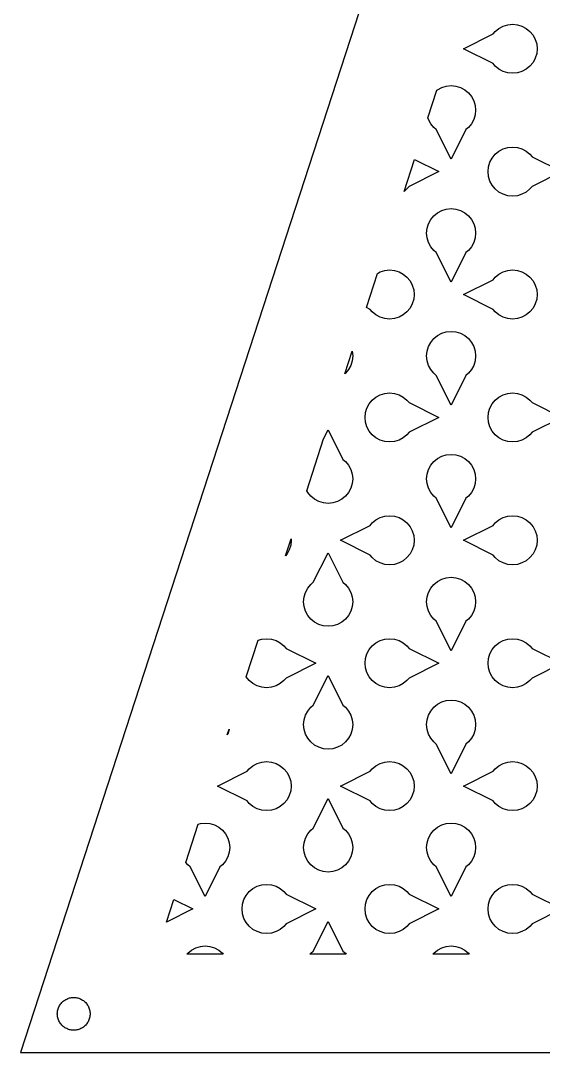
# Model space of a CAD drawing. Header units: metres. Extents: x -75 to 75, y 0 to 231.
# Drawn here: x -75 to -11.3, y 0 to 125.9 of the extents above; entities that cross this region are included whole.
import ezdxf

# ---------------------------------------------------------------- set-up
doc = ezdxf.new("R2010")
doc.units = ezdxf.units.M

msp = doc.modelspace()

# ---------------------------------------------------------------- linework, layer by layer
for p, q in [((0, 230.826), (-75, 0)), ((-17.1172, 124.617), (-16.6631, 124.989)), ((-16.6631, 124.989), (-16.1449, 125.266)), ((-16.1449, 125.266), (-15.5841, 125.436)), ((-15.5841, 125.436), (-15, 125.494)), ((-15, 125.494), (-14.4159, 125.437)), ((-14.4159, 125.437), (-13.8551, 125.266)), ((-13.8551, 125.266), (-13.3365, 124.989)), ((-13.3365, 124.989), (-12.8824, 124.617)), ((-20.9862, 122.5), (-17.3708, 124.308)), ((-17.3708, 124.308), (-17.1172, 124.617)), ((-12.8824, 124.617), (-12.5102, 124.163)), ((-12.5102, 124.163), (-12.2342, 123.645)), ((-12.2342, 123.645), (-12.0644, 123.084)), ((-17.3708, 120.692), (-20.9862, 122.5)), ((-12.0644, 123.084), (-12.0067, 122.499)), ((-12.0067, 122.499), (-12.0634, 121.915)), ((-12.2342, 121.355), (-12.5107, 120.836)), ((-12.0634, 121.915), (-12.2342, 121.355)), ((-17.1176, 120.383), (-17.3708, 120.692)), ((-16.6635, 120.011), (-17.1176, 120.383)), ((-16.1449, 119.734), (-16.6635, 120.011)), ((-15.5841, 119.563), (-16.1449, 119.734)), ((-13.8551, 119.734), (-14.4159, 119.564)), ((-13.3365, 120.011), (-13.8551, 119.734)), ((-12.8828, 120.382), (-13.3365, 120.011)), ((-12.5107, 120.836), (-12.8828, 120.382)), ((-15, 119.506), (-15.5841, 119.563)), ((-14.4159, 119.564), (-15, 119.506)), ((-25.3251, 114.051), (-24.2241, 117.439)), ((-24.2241, 117.439), (-24.1631, 117.489)), ((-24.1631, 117.489), (-23.6449, 117.766)), ((-23.6449, 117.766), (-23.0841, 117.936)), ((-23.0841, 117.936), (-22.4995, 117.993)), ((-22.4995, 117.993), (-21.9154, 117.937)), ((-21.9154, 117.937), (-21.3547, 117.766)), ((-21.3547, 117.766), (-20.8365, 117.489)), ((-20.8365, 117.489), (-20.3824, 117.117)), ((-20.3824, 117.117), (-20.0102, 116.663)), ((-20.0102, 116.663), (-19.7337, 116.145)), ((-19.7337, 116.145), (-19.5639, 115.584)), ((-19.5639, 115.584), (-19.5058, 115)), ((-19.5058, 115), (-19.563, 114.416)), ((-25.2658, 113.855), (-25.3251, 114.051)), ((-24.9898, 113.337), (-25.2658, 113.855)), ((-24.6176, 112.883), (-24.9898, 113.337)), ((-19.7337, 113.855), (-20.0107, 113.336)), ((-19.563, 114.416), (-19.7337, 113.855)), ((-24.3082, 112.629), (-24.6176, 112.883)), ((-22.5, 109.014), (-24.3082, 112.629)), ((-20.6918, 112.629), (-22.5, 109.014)), ((-20.3828, 112.882), (-20.6918, 112.629)), ((-20.0107, 113.336), (-20.3828, 112.882)), ((-17.4898, 109.163), (-17.1176, 109.617)), ((-17.1176, 109.617), (-16.6635, 109.989)), ((-16.6635, 109.989), (-16.1449, 110.266)), ((-16.1449, 110.266), (-15.5841, 110.436)), ((-15.5841, 110.436), (-15, 110.494)), ((-15, 110.494), (-14.4159, 110.437)), ((-14.4159, 110.437), (-13.8551, 110.266)), ((-13.8551, 110.266), (-13.3365, 109.989)), ((-13.3365, 109.989), (-12.8824, 109.617)), ((-12.8824, 109.617), (-12.6292, 109.308)), ((-28.2355, 105.093), (-26.9728, 108.98)), ((-26.9728, 108.98), (-24.0138, 107.5)), ((-17.9366, 108.085), (-17.7658, 108.645)), ((-17.7658, 108.645), (-17.4898, 109.163)), ((-12.6292, 109.308), (-9.01382, 107.5)), ((-24.0138, 107.5), (-27.6292, 105.692)), ((-17.9933, 107.501), (-17.9366, 108.085)), ((-17.9356, 106.916), (-17.9933, 107.501)), ((-9.01382, 107.5), (-12.6292, 105.692)), ((-17.7658, 106.355), (-17.9356, 106.916)), ((-17.4898, 105.837), (-17.7658, 106.355)), ((-17.1176, 105.383), (-17.4898, 105.837)), ((-27.8833, 105.382), (-28.2355, 105.093)), ((-27.6292, 105.692), (-27.8833, 105.382)), ((-16.6635, 105.011), (-17.1176, 105.383)), ((-16.1449, 104.734), (-16.6635, 105.011)), ((-15.5841, 104.563), (-16.1449, 104.734)), ((-15, 104.506), (-15.5841, 104.563)), ((-14.4159, 104.564), (-15, 104.506)), ((-13.8551, 104.734), (-14.4159, 104.564)), ((-13.3369, 105.011), (-13.8551, 104.734)), ((-12.8833, 105.382), (-13.3369, 105.011)), ((-12.6292, 105.692), (-12.8833, 105.382)), ((-24.9902, 101.663), (-24.6181, 102.117)), ((-24.6181, 102.117), (-24.164, 102.489)), ((-24.164, 102.489), (-23.6453, 102.766)), ((-23.6453, 102.766), (-23.0846, 102.936)), ((-23.0846, 102.936), (-22.5, 102.993)), ((-22.5, 102.993), (-21.9159, 102.937)), ((-21.9159, 102.937), (-21.3551, 102.766)), ((-21.3551, 102.766), (-20.8365, 102.489)), ((-20.8365, 102.489), (-20.3824, 102.117)), ((-20.3824, 102.117), (-20.0102, 101.663)), ((-25.437, 100.584), (-25.2663, 101.145)), ((-25.2663, 101.145), (-24.9902, 101.663)), ((-20.0102, 101.663), (-19.7342, 101.145)), ((-19.7342, 101.145), (-19.5644, 100.584)), ((-25.4942, 100), (-25.437, 100.584)), ((-25.4361, 99.4159), (-25.4942, 100)), ((-19.5644, 100.584), (-19.5062, 100)), ((-19.5062, 100), (-19.5634, 99.4159)), ((-25.2663, 98.8551), (-25.4361, 99.4159)), ((-24.9898, 98.3369), (-25.2663, 98.8551)), ((-24.6181, 97.8833), (-24.9898, 98.3369)), ((-20.0111, 98.3365), (-20.3833, 97.8824)), ((-19.7342, 98.8551), (-20.0111, 98.3365)), ((-19.5634, 99.4159), (-19.7342, 98.8551)), ((-24.3082, 97.6292), (-24.6181, 97.8833)), ((-22.5, 94.0138), (-24.3082, 97.6292)), ((-20.6918, 97.6292), (-22.5, 94.0138)), ((-20.3833, 97.8824), (-20.6918, 97.6292)), ((-32.8388, 90.9259), (-31.4881, 95.083)), ((-31.4881, 95.083), (-31.1449, 95.2663)), ((-31.1449, 95.2663), (-30.5841, 95.4361)), ((-30.5841, 95.4361), (-30, 95.4942)), ((-30, 95.4942), (-29.4159, 95.437)), ((-29.4159, 95.437), (-28.8551, 95.2663)), ((-28.8551, 95.2663), (-28.3369, 94.9898)), ((-28.3369, 94.9898), (-27.8828, 94.6176)), ((-27.8828, 94.6176), (-27.5107, 94.1635)), ((-17.3708, 94.3082), (-17.1172, 94.6172)), ((-17.1172, 94.6172), (-16.6631, 94.9893)), ((-16.6631, 94.9893), (-16.1449, 95.2658)), ((-16.1449, 95.2658), (-15.5841, 95.4356)), ((-15.5841, 95.4356), (-15, 95.4938)), ((-15, 95.4938), (-14.4159, 95.4366)), ((-14.4159, 95.4366), (-13.8551, 95.2658)), ((-13.8551, 95.2658), (-13.3365, 94.9889)), ((-13.3365, 94.9889), (-12.8824, 94.6167)), ((-12.8824, 94.6167), (-12.5102, 94.1626)), ((-27.5107, 94.1635), (-27.2342, 93.6453)), ((-27.2342, 93.6453), (-27.0644, 93.0846)), ((-20.9862, 92.5), (-17.3708, 94.3082)), ((-12.5102, 94.1626), (-12.2342, 93.6449)), ((-12.2342, 93.6449), (-12.0644, 93.0841)), ((-27.0644, 93.0846), (-27.0067, 92.4995)), ((-27.0067, 92.4995), (-27.0634, 91.9159)), ((-17.3708, 90.6918), (-20.9862, 92.5)), ((-12.0644, 93.0841), (-12.0067, 92.4991)), ((-12.0067, 92.4991), (-12.0634, 91.9154)), ((-32.3708, 90.6918), (-32.8388, 90.9259)), ((-32.1176, 90.3833), (-32.3708, 90.6918)), ((-27.5111, 90.8365), (-27.8833, 90.3824)), ((-27.2342, 91.3551), (-27.5111, 90.8365)), ((-27.0634, 91.9159), (-27.2342, 91.3551)), ((-17.1176, 90.3828), (-17.3708, 90.6918)), ((-12.5107, 90.8365), (-12.8828, 90.3824)), ((-12.2342, 91.3547), (-12.5107, 90.8365)), ((-12.0634, 91.9154), (-12.2342, 91.3547)), ((-31.6635, 90.0111), (-32.1176, 90.3833)), ((-31.1449, 89.7342), (-31.6635, 90.0111)), ((-30.5841, 89.5634), (-31.1449, 89.7342)), ((-30, 89.5062), (-30.5841, 89.5634)), ((-29.4159, 89.5644), (-30, 89.5062)), ((-28.8551, 89.7342), (-29.4159, 89.5644)), ((-28.3369, 90.0107), (-28.8551, 89.7342)), ((-27.8833, 90.3824), (-28.3369, 90.0107)), ((-16.6635, 90.0107), (-17.1176, 90.3828)), ((-16.1449, 89.7337), (-16.6635, 90.0107)), ((-15.5841, 89.563), (-16.1449, 89.7337)), ((-15, 89.5058), (-15.5841, 89.563)), ((-14.4159, 89.5639), (-15, 89.5058)), ((-13.8551, 89.7337), (-14.4159, 89.5639)), ((-13.3365, 90.0107), (-13.8551, 89.7337)), ((-12.8828, 90.3824), (-13.3365, 90.0107)), ((-24.9893, 86.6631), (-24.6172, 87.1172)), ((-24.6172, 87.1172), (-24.1631, 87.4893)), ((-24.1631, 87.4893), (-23.6449, 87.7658)), ((-23.6449, 87.7658), (-23.0841, 87.9356)), ((-23.0841, 87.9356), (-22.4995, 87.9933)), ((-22.4995, 87.9933), (-21.9154, 87.9366)), ((-21.9154, 87.9366), (-21.3547, 87.7658)), ((-21.3547, 87.7658), (-20.8365, 87.4893)), ((-20.8365, 87.4893), (-20.3824, 87.1172)), ((-20.3824, 87.1172), (-20.0102, 86.6631)), ((-25.4366, 85.5841), (-25.2658, 86.1449)), ((-25.2658, 86.1449), (-24.9893, 86.6631)), ((-20.0102, 86.6631), (-19.7337, 86.1449)), ((-19.7337, 86.1449), (-19.5639, 85.5841)), ((-35.4774, 82.8053), (-34.5692, 85.6002)), ((-34.5634, 84.4159), (-34.7342, 83.8551)), ((-34.5692, 85.6002), (-34.5644, 85.5841)), ((-34.5644, 85.5841), (-34.5062, 85)), ((-34.5062, 85), (-34.5634, 84.4159)), ((-25.4938, 85), (-25.4366, 85.5841)), ((-25.4356, 84.4159), (-25.4938, 85)), ((-25.2658, 83.8551), (-25.4356, 84.4159)), ((-19.563, 84.4159), (-19.7337, 83.8551)), ((-19.5639, 85.5841), (-19.5058, 85)), ((-19.5058, 85), (-19.563, 84.4159)), ((-35.0111, 83.3365), (-35.3833, 82.8824)), ((-34.7342, 83.8551), (-35.0111, 83.3365)), ((-24.9898, 83.3374), (-25.2658, 83.8551)), ((-24.6176, 82.8833), (-24.9898, 83.3374)), ((-20.0107, 83.3365), (-20.3828, 82.8824)), ((-19.7337, 83.8551), (-20.0107, 83.3365)), ((-35.3833, 82.8824), (-35.4774, 82.8053)), ((-24.3082, 82.6292), (-24.6176, 82.8833)), ((-22.5, 79.0138), (-24.3082, 82.6292)), ((-20.6918, 82.6292), (-22.5, 79.0138)), ((-20.3828, 82.8824), (-20.6918, 82.6292)), ((-32.4893, 79.1631), (-32.1172, 79.6172)), ((-32.1172, 79.6172), (-31.6631, 79.9893)), ((-31.6631, 79.9893), (-31.1449, 80.2658)), ((-31.1449, 80.2658), (-30.5841, 80.4356)), ((-30.5841, 80.4356), (-30, 80.4938)), ((-30, 80.4938), (-29.4159, 80.4366)), ((-29.4159, 80.4366), (-28.8551, 80.2658)), ((-28.8551, 80.2658), (-28.3365, 79.9889)), ((-28.3365, 79.9889), (-27.8824, 79.6167)), ((-27.8824, 79.6167), (-27.6292, 79.3082)), ((-17.4898, 79.1631), (-17.1176, 79.6172)), ((-17.1176, 79.6172), (-16.6635, 79.9893)), ((-16.6635, 79.9893), (-16.1449, 80.2663)), ((-16.1449, 80.2663), (-15.5841, 80.4361)), ((-15.5841, 80.4361), (-15, 80.4942)), ((-15, 80.4942), (-14.4159, 80.437)), ((-14.4159, 80.437), (-13.8551, 80.2663)), ((-13.8551, 80.2663), (-13.3365, 79.9893)), ((-13.3365, 79.9893), (-12.8824, 79.6172)), ((-12.8824, 79.6172), (-12.6292, 79.3082)), ((-32.9933, 77.5005), (-32.9366, 78.0841)), ((-32.9366, 78.0841), (-32.7658, 78.6449)), ((-32.7658, 78.6449), (-32.4893, 79.1631)), ((-27.6292, 79.3082), (-24.0138, 77.5)), ((-17.9933, 77.5009), (-17.9366, 78.0846)), ((-17.9366, 78.0846), (-17.7658, 78.6453)), ((-17.7658, 78.6453), (-17.4898, 79.1631)), ((-12.6292, 79.3082), (-9.01382, 77.5)), ((-32.9356, 76.9154), (-32.9933, 77.5005)), ((-32.7658, 76.3547), (-32.9356, 76.9154)), ((-24.0138, 77.5), (-27.6292, 75.6918)), ((-17.9356, 76.9159), (-17.9933, 77.5009)), ((-17.7658, 76.3551), (-17.9356, 76.9159)), ((-9.01382, 77.5), (-12.6292, 75.6918)), ((-38.0511, 74.8844), (-37.5, 75.9862)), ((-37.5, 75.9862), (-35.6918, 72.3708)), ((-32.4893, 75.8365), (-32.7658, 76.3547)), ((-32.1172, 75.3824), (-32.4893, 75.8365)), ((-27.6292, 75.6918), (-27.8833, 75.3819)), ((-17.4898, 75.8374), (-17.7658, 76.3551)), ((-17.1176, 75.3833), (-17.4898, 75.8374)), ((-12.6292, 75.6918), (-12.8833, 75.3824)), ((-40.1069, 68.5571), (-38.0511, 74.8844)), ((-31.6631, 75.0102), (-32.1172, 75.3824)), ((-31.1449, 74.7337), (-31.6631, 75.0102)), ((-30.5841, 74.563), (-31.1449, 74.7337)), ((-30, 74.5058), (-30.5841, 74.563)), ((-29.4159, 74.5639), (-30, 74.5058)), ((-28.8551, 74.7337), (-29.4159, 74.5639)), ((-28.3365, 75.0107), (-28.8551, 74.7337)), ((-27.8833, 75.3819), (-28.3365, 75.0107)), ((-16.6635, 75.0111), (-17.1176, 75.3833)), ((-16.1449, 74.7342), (-16.6635, 75.0111)), ((-15.5841, 74.5634), (-16.1449, 74.7342)), ((-15, 74.5062), (-15.5841, 74.5634)), ((-14.4159, 74.5644), (-15, 74.5062)), ((-13.8551, 74.7342), (-14.4159, 74.5644)), ((-13.3369, 75.0107), (-13.8551, 74.7342)), ((-12.8833, 75.3824), (-13.3369, 75.0107)), ((-35.6918, 72.3708), (-35.3819, 72.1167)), ((-35.3819, 72.1167), (-35.0102, 71.6631)), ((-24.9902, 71.6626), (-24.6181, 72.1167)), ((-24.6181, 72.1167), (-24.164, 72.4889)), ((-24.164, 72.4889), (-23.6453, 72.7658)), ((-23.6453, 72.7658), (-23.0846, 72.9356)), ((-23.0846, 72.9356), (-22.5, 72.9933)), ((-22.5, 72.9933), (-21.9159, 72.9366)), ((-21.9159, 72.9366), (-21.3551, 72.7658)), ((-21.3551, 72.7658), (-20.8365, 72.4889)), ((-20.8365, 72.4889), (-20.3824, 72.1167)), ((-20.3824, 72.1167), (-20.0102, 71.6626)), ((-35.0102, 71.6631), (-34.7337, 71.1449)), ((-34.7337, 71.1449), (-34.5639, 70.5841)), ((-34.5639, 70.5841), (-34.5058, 70)), ((-25.4942, 70), (-25.437, 70.5841)), ((-25.437, 70.5841), (-25.2663, 71.1449)), ((-25.2663, 71.1449), (-24.9902, 71.6626)), ((-20.0102, 71.6626), (-19.7342, 71.1449)), ((-19.7342, 71.1449), (-19.5644, 70.5841)), ((-19.5644, 70.5841), (-19.5062, 70)), ((-34.563, 69.4159), (-34.7337, 68.8551)), ((-34.5058, 70), (-34.563, 69.4159)), ((-25.4361, 69.4159), (-25.4942, 70)), ((-25.2663, 68.8551), (-25.4361, 69.4159)), ((-19.5634, 69.4159), (-19.7342, 68.8551)), ((-19.5062, 70), (-19.5634, 69.4159)), ((-39.9898, 68.3374), (-40.1069, 68.5571)), ((-39.6176, 67.8833), (-39.9898, 68.3374)), ((-35.0102, 68.3369), (-35.3824, 67.8828)), ((-34.7337, 68.8551), (-35.0102, 68.3369)), ((-24.9898, 68.3369), (-25.2663, 68.8551)), ((-24.6181, 67.8833), (-24.9898, 68.3369)), ((-20.0111, 68.3365), (-20.3833, 67.8824)), ((-19.7342, 68.8551), (-20.0111, 68.3365)), ((-39.1635, 67.5111), (-39.6176, 67.8833)), ((-38.6449, 67.2342), (-39.1635, 67.5111)), ((-38.0841, 67.0634), (-38.6449, 67.2342)), ((-37.5, 67.0067), (-38.0841, 67.0634)), ((-36.9154, 67.0644), (-37.5, 67.0067)), ((-36.3547, 67.2342), (-36.9154, 67.0644)), ((-35.836, 67.5111), (-36.3547, 67.2342)), ((-35.3824, 67.8828), (-35.836, 67.5111)), ((-24.3082, 67.6292), (-24.6181, 67.8833)), ((-22.5, 64.0138), (-24.3082, 67.6292)), ((-20.6918, 67.6292), (-22.5, 64.0138)), ((-20.3833, 67.8824), (-20.6918, 67.6292)), ((-30.5841, 65.4361), (-30, 65.4942)), ((-30, 65.4942), (-29.4159, 65.437)), ((-15.5841, 65.4356), (-15, 65.4938)), ((-15, 65.4938), (-14.4159, 65.4366)), ((-35.9862, 62.5), (-32.3708, 64.3082)), ((-32.3708, 64.3082), (-32.1172, 64.6176)), ((-32.1172, 64.6176), (-31.6635, 64.9893)), ((-31.6635, 64.9893), (-31.1449, 65.2663)), ((-31.1449, 65.2663), (-30.5841, 65.4361)), ((-29.4159, 65.437), (-28.8551, 65.2663)), ((-28.8551, 65.2663), (-28.3369, 64.9898)), ((-28.3369, 64.9898), (-27.8828, 64.6176)), ((-27.8828, 64.6176), (-27.5107, 64.1635)), ((-20.9862, 62.5), (-17.3708, 64.3082)), ((-17.3708, 64.3082), (-17.1172, 64.6172)), ((-17.1172, 64.6172), (-16.6631, 64.9893)), ((-16.6631, 64.9893), (-16.1449, 65.2658)), ((-16.1449, 65.2658), (-15.5841, 65.4356)), ((-14.4159, 65.4366), (-13.8551, 65.2658)), ((-13.8551, 65.2658), (-13.3365, 64.9889)), ((-13.3365, 64.9889), (-12.8824, 64.6167)), ((-12.8824, 64.6167), (-12.5102, 64.1626)), ((-27.5107, 64.1635), (-27.2342, 63.6453)), ((-27.2342, 63.6453), (-27.0644, 63.0846)), ((-27.0644, 63.0846), (-27.0067, 62.4995)), ((-12.5102, 64.1626), (-12.2342, 63.6449)), ((-12.2342, 63.6449), (-12.0644, 63.0841)), ((-12.0644, 63.0841), (-12.0067, 62.4991)), ((-42.6843, 60.6246), (-42.0226, 62.661)), ((-42.0634, 61.9154), (-42.2342, 61.3547)), ((-42.0067, 62.4991), (-42.0634, 61.9154)), ((-42.0226, 62.661), (-42.0067, 62.4991)), ((-32.3708, 60.6918), (-35.9862, 62.5)), ((-27.0634, 61.9159), (-27.2342, 61.3551)), ((-27.0067, 62.4995), (-27.0634, 61.9159)), ((-17.3708, 60.6918), (-20.9862, 62.5)), ((-12.0634, 61.9154), (-12.2342, 61.3547)), ((-12.0067, 62.4991), (-12.0634, 61.9154)), ((-42.5107, 60.8365), (-42.6843, 60.6246)), ((-42.2342, 61.3547), (-42.5107, 60.8365)), ((-39.3082, 57.3708), (-37.5, 60.9862)), ((-37.5, 60.9862), (-35.6918, 57.3708)), ((-32.1176, 60.3833), (-32.3708, 60.6918)), ((-27.5111, 60.8365), (-27.8833, 60.3824)), ((-27.2342, 61.3551), (-27.5111, 60.8365)), ((-17.1176, 60.3828), (-17.3708, 60.6918)), ((-12.5107, 60.8365), (-12.8828, 60.3824)), ((-12.2342, 61.3547), (-12.5107, 60.8365)), ((-31.6635, 60.0111), (-32.1176, 60.3833)), ((-31.1449, 59.7342), (-31.6635, 60.0111)), ((-30.5841, 59.5634), (-31.1449, 59.7342)), ((-30, 59.5062), (-30.5841, 59.5634)), ((-29.4159, 59.5644), (-30, 59.5062)), ((-28.8551, 59.7342), (-29.4159, 59.5644)), ((-28.3369, 60.0107), (-28.8551, 59.7342)), ((-27.8833, 60.3824), (-28.3369, 60.0107)), ((-16.6635, 60.0107), (-17.1176, 60.3828)), ((-16.1449, 59.7337), (-16.6635, 60.0107)), ((-15.5841, 59.563), (-16.1449, 59.7337)), ((-15, 59.5058), (-15.5841, 59.563)), ((-14.4159, 59.5639), (-15, 59.5058)), ((-13.8551, 59.7337), (-14.4159, 59.5639)), ((-13.3365, 60.0107), (-13.8551, 59.7337)), ((-12.8828, 60.3824), (-13.3365, 60.0107)), ((-23.6449, 57.7658), (-23.0841, 57.9356)), ((-23.0841, 57.9356), (-22.4995, 57.9933)), ((-22.4995, 57.9933), (-21.9154, 57.9366)), ((-21.9154, 57.9366), (-21.3547, 57.7658)), ((-39.9898, 56.6631), (-39.6176, 57.1172)), ((-39.6176, 57.1172), (-39.3082, 57.3708)), ((-35.6918, 57.3708), (-35.3824, 57.1167)), ((-35.3824, 57.1167), (-35.0102, 56.6626)), ((-24.9893, 56.6631), (-24.6172, 57.1172)), ((-24.6172, 57.1172), (-24.1631, 57.4893)), ((-24.1631, 57.4893), (-23.6449, 57.7658)), ((-21.3547, 57.7658), (-20.8365, 57.4893)), ((-20.8365, 57.4893), (-20.3824, 57.1172)), ((-20.3824, 57.1172), (-20.0102, 56.6631)), ((-40.4942, 55), (-40.437, 55.5841)), ((-40.437, 55.5841), (-40.2663, 56.1449)), ((-40.2663, 56.1449), (-39.9898, 56.6631)), ((-35.0102, 56.6626), (-34.7342, 56.1449)), ((-34.7342, 56.1449), (-34.5644, 55.5841)), ((-34.5644, 55.5841), (-34.5062, 55)), ((-25.4938, 55), (-25.4366, 55.5841)), ((-25.4366, 55.5841), (-25.2658, 56.1449)), ((-25.2658, 56.1449), (-24.9893, 56.6631)), ((-20.0102, 56.6631), (-19.7337, 56.1449)), ((-19.7337, 56.1449), (-19.5639, 55.5841)), ((-19.5639, 55.5841), (-19.5058, 55)), ((-40.4361, 54.4159), (-40.4942, 55)), ((-40.2663, 53.8551), (-40.4361, 54.4159)), ((-34.5634, 54.4159), (-34.7342, 53.8551)), ((-34.5062, 55), (-34.5634, 54.4159)), ((-25.4356, 54.4159), (-25.4938, 55)), ((-25.2658, 53.8551), (-25.4356, 54.4159)), ((-19.563, 54.4159), (-19.7337, 53.8551)), ((-19.5058, 55), (-19.563, 54.4159)), ((-39.9898, 53.3369), (-40.2663, 53.8551)), ((-39.6176, 52.8828), (-39.9898, 53.3369)), ((-35.0111, 53.3365), (-35.3833, 52.8824)), ((-34.7342, 53.8551), (-35.0111, 53.3365)), ((-24.9898, 53.3374), (-25.2658, 53.8551)), ((-24.6176, 52.8833), (-24.9898, 53.3374)), ((-20.0107, 53.3365), (-20.3828, 52.8824)), ((-19.7337, 53.8551), (-20.0107, 53.3365)), ((-39.1635, 52.5107), (-39.6176, 52.8828)), ((-38.6453, 52.2342), (-39.1635, 52.5107)), ((-38.0846, 52.0634), (-38.6453, 52.2342)), ((-37.5005, 52.0067), (-38.0846, 52.0634)), ((-36.9159, 52.0644), (-37.5005, 52.0067)), ((-36.3551, 52.2342), (-36.9159, 52.0644)), ((-35.8369, 52.5107), (-36.3551, 52.2342)), ((-35.3833, 52.8824), (-35.8369, 52.5107)), ((-24.3082, 52.6292), (-24.6176, 52.8833)), ((-22.5, 49.0138), (-24.3082, 52.6292)), ((-20.6918, 52.6292), (-22.5, 49.0138)), ((-20.3828, 52.8824), (-20.6918, 52.6292)), ((-46.0396, 50.2982), (-45.5841, 50.4361)), ((-45.5841, 50.4361), (-45, 50.4942)), ((-45, 50.4942), (-44.4159, 50.437)), ((-44.4159, 50.437), (-43.8551, 50.2663)), ((-31.1449, 50.2658), (-30.5841, 50.4356)), ((-30.5841, 50.4356), (-30, 50.4938)), ((-30, 50.4938), (-29.4159, 50.4366)), ((-29.4159, 50.4366), (-28.8551, 50.2658)), ((-16.1449, 50.2663), (-15.5841, 50.4361)), ((-15.5841, 50.4361), (-15, 50.4942)), ((-15, 50.4942), (-14.4159, 50.437)), ((-14.4159, 50.437), (-13.8551, 50.2663)), ((-47.4892, 45.8367), (-46.0396, 50.2982)), ((-43.8551, 50.2663), (-43.3365, 49.9893)), ((-43.3365, 49.9893), (-42.8824, 49.6172)), ((-42.8824, 49.6172), (-42.6292, 49.3082)), ((-42.6292, 49.3082), (-39.0138, 47.5)), ((-32.7658, 48.6449), (-32.4893, 49.1631)), ((-32.4893, 49.1631), (-32.1172, 49.6172)), ((-32.1172, 49.6172), (-31.6631, 49.9893)), ((-31.6631, 49.9893), (-31.1449, 50.2658)), ((-28.8551, 50.2658), (-28.3365, 49.9889)), ((-28.3365, 49.9889), (-27.8824, 49.6167)), ((-27.8824, 49.6167), (-27.6292, 49.3082)), ((-27.6292, 49.3082), (-24.0138, 47.5)), ((-17.7658, 48.6453), (-17.4898, 49.1631)), ((-17.4898, 49.1631), (-17.1176, 49.6172)), ((-17.1176, 49.6172), (-16.6635, 49.9893)), ((-16.6635, 49.9893), (-16.1449, 50.2663)), ((-13.8551, 50.2663), (-13.3365, 49.9893)), ((-13.3365, 49.9893), (-12.8824, 49.6172)), ((-12.8824, 49.6172), (-12.6292, 49.3082)), ((-12.6292, 49.3082), (-9.01382, 47.5)), ((-32.9933, 47.5005), (-32.9366, 48.0841)), ((-32.9366, 48.0841), (-32.7658, 48.6449)), ((-17.9933, 47.5009), (-17.9366, 48.0846)), ((-17.9366, 48.0846), (-17.7658, 48.6453)), ((-39.0138, 47.5), (-42.6292, 45.6918)), ((-32.9356, 46.9154), (-32.9933, 47.5005)), ((-32.7658, 46.3547), (-32.9356, 46.9154)), ((-24.0138, 47.5), (-27.6292, 45.6918)), ((-17.9356, 46.9159), (-17.9933, 47.5009)), ((-17.7658, 46.3551), (-17.9356, 46.9159)), ((-9.01382, 47.5), (-12.6292, 45.6918)), ((-47.1176, 45.3833), (-47.4892, 45.8367)), ((-46.6635, 45.0111), (-47.1176, 45.3833)), ((-42.8833, 45.3824), (-43.3369, 45.0107)), ((-42.6292, 45.6918), (-42.8833, 45.3824)), ((-39.3082, 42.3708), (-37.5, 45.9862)), ((-37.5, 45.9862), (-35.6918, 42.3708)), ((-32.4893, 45.8365), (-32.7658, 46.3547)), ((-32.1172, 45.3824), (-32.4893, 45.8365)), ((-31.6631, 45.0102), (-32.1172, 45.3824)), ((-27.8833, 45.3819), (-28.3365, 45.0107)), ((-27.6292, 45.6918), (-27.8833, 45.3819)), ((-17.4898, 45.8374), (-17.7658, 46.3551)), ((-17.1176, 45.3833), (-17.4898, 45.8374)), ((-16.6635, 45.0111), (-17.1176, 45.3833)), ((-12.8833, 45.3824), (-13.3369, 45.0107)), ((-12.6292, 45.6918), (-12.8833, 45.3824)), ((-46.1449, 44.7342), (-46.6635, 45.0111)), ((-45.5841, 44.5634), (-46.1449, 44.7342)), ((-45, 44.5062), (-45.5841, 44.5634)), ((-44.4159, 44.5644), (-45, 44.5062)), ((-43.8551, 44.7342), (-44.4159, 44.5644)), ((-43.3369, 45.0107), (-43.8551, 44.7342)), ((-31.1449, 44.7337), (-31.6631, 45.0102)), ((-30.5841, 44.563), (-31.1449, 44.7337)), ((-30, 44.5058), (-30.5841, 44.563)), ((-29.4159, 44.5639), (-30, 44.5058)), ((-28.8551, 44.7337), (-29.4159, 44.5639)), ((-28.3365, 45.0107), (-28.8551, 44.7337)), ((-16.1449, 44.7342), (-16.6635, 45.0111)), ((-15.5841, 44.5634), (-16.1449, 44.7342)), ((-15, 44.5062), (-15.5841, 44.5634)), ((-14.4159, 44.5644), (-15, 44.5062)), ((-13.8551, 44.7342), (-14.4159, 44.5644)), ((-13.3369, 45.0107), (-13.8551, 44.7342)), ((-23.6453, 42.7658), (-23.0846, 42.9356)), ((-23.0846, 42.9356), (-22.5, 42.9933)), ((-22.5, 42.9933), (-21.9159, 42.9366)), ((-21.9159, 42.9366), (-21.3551, 42.7658)), ((-40.2658, 41.1449), (-39.9893, 41.6631)), ((-39.9893, 41.6631), (-39.6172, 42.1172)), ((-39.6172, 42.1172), (-39.3082, 42.3708)), ((-35.6918, 42.3708), (-35.3819, 42.1167)), ((-35.3819, 42.1167), (-35.0102, 41.6631)), ((-35.0102, 41.6631), (-34.7337, 41.1449)), ((-25.2663, 41.1449), (-24.9902, 41.6626)), ((-24.9902, 41.6626), (-24.6181, 42.1167)), ((-24.6181, 42.1167), (-24.164, 42.4889)), ((-24.164, 42.4889), (-23.6453, 42.7658)), ((-21.3551, 42.7658), (-20.8365, 42.4889)), ((-20.8365, 42.4889), (-20.3824, 42.1167)), ((-20.3824, 42.1167), (-20.0102, 41.6626)), ((-20.0102, 41.6626), (-19.7342, 41.1449)), ((-40.4938, 40), (-40.4366, 40.5841)), ((-40.4366, 40.5841), (-40.2658, 41.1449)), ((-34.7337, 41.1449), (-34.5639, 40.5841)), ((-34.5639, 40.5841), (-34.5058, 40)), ((-25.4942, 40), (-25.437, 40.5841)), ((-25.437, 40.5841), (-25.2663, 41.1449)), ((-19.7342, 41.1449), (-19.5644, 40.5841)), ((-19.5644, 40.5841), (-19.5062, 40)), ((-49.7941, 38.7429), (-49.5583, 39.4688)), ((-49.5634, 39.4159), (-49.7342, 38.8551)), ((-49.5583, 39.4688), (-49.5634, 39.4159)), ((-40.4356, 39.4159), (-40.4938, 40)), ((-40.2658, 38.8551), (-40.4356, 39.4159)), ((-34.563, 39.4159), (-34.7337, 38.8551)), ((-34.5058, 40), (-34.563, 39.4159)), ((-25.4361, 39.4159), (-25.4942, 40)), ((-25.2663, 38.8551), (-25.4361, 39.4159)), ((-19.5634, 39.4159), (-19.7342, 38.8551)), ((-19.5062, 40), (-19.5634, 39.4159)), ((-49.7342, 38.8551), (-49.7941, 38.7429)), ((-39.9898, 38.3374), (-40.2658, 38.8551)), ((-39.6176, 37.8833), (-39.9898, 38.3374)), ((-39.1635, 37.5111), (-39.6176, 37.8833)), ((-35.3824, 37.8828), (-35.836, 37.5111)), ((-35.0102, 38.3369), (-35.3824, 37.8828)), ((-34.7337, 38.8551), (-35.0102, 38.3369)), ((-24.9898, 38.3369), (-25.2663, 38.8551)), ((-24.6181, 37.8833), (-24.9898, 38.3369)), ((-24.3082, 37.6292), (-24.6181, 37.8833)), ((-20.3833, 37.8824), (-20.6918, 37.6292)), ((-20.0111, 38.3365), (-20.3833, 37.8824)), ((-19.7342, 38.8551), (-20.0111, 38.3365)), ((-38.6449, 37.2342), (-39.1635, 37.5111)), ((-38.0841, 37.0634), (-38.6449, 37.2342)), ((-37.5, 37.0067), (-38.0841, 37.0634)), ((-36.9154, 37.0644), (-37.5, 37.0067)), ((-36.3547, 37.2342), (-36.9154, 37.0644)), ((-35.836, 37.5111), (-36.3547, 37.2342)), ((-22.5, 34.0138), (-24.3082, 37.6292)), ((-20.6918, 37.6292), (-22.5, 34.0138)), ((-46.6631, 34.9893), (-46.1449, 35.2658)), ((-46.1449, 35.2658), (-45.5841, 35.4356)), ((-45.5841, 35.4356), (-45, 35.4938)), ((-45, 35.4938), (-44.4159, 35.4366)), ((-44.4159, 35.4366), (-43.8551, 35.2658)), ((-43.8551, 35.2658), (-43.3365, 34.9889)), ((-31.6635, 34.9893), (-31.1449, 35.2663)), ((-31.1449, 35.2663), (-30.5841, 35.4361)), ((-30.5841, 35.4361), (-30, 35.4942)), ((-30, 35.4942), (-29.4159, 35.437)), ((-29.4159, 35.437), (-28.8551, 35.2663)), ((-28.8551, 35.2663), (-28.3369, 34.9898)), ((-16.6631, 34.9893), (-16.1449, 35.2658)), ((-16.1449, 35.2658), (-15.5841, 35.4356)), ((-15.5841, 35.4356), (-15, 35.4938)), ((-15, 35.4938), (-14.4159, 35.4366)), ((-14.4159, 35.4366), (-13.8551, 35.2658)), ((-13.8551, 35.2658), (-13.3365, 34.9889)), ((-50.9862, 32.5), (-47.3708, 34.3082)), ((-47.3708, 34.3082), (-47.1172, 34.6172)), ((-47.1172, 34.6172), (-46.6631, 34.9893)), ((-43.3365, 34.9889), (-42.8824, 34.6167)), ((-42.8824, 34.6167), (-42.5102, 34.1626)), ((-42.5102, 34.1626), (-42.2342, 33.6449)), ((-35.9862, 32.5), (-32.3708, 34.3082)), ((-32.3708, 34.3082), (-32.1172, 34.6176)), ((-32.1172, 34.6176), (-31.6635, 34.9893)), ((-28.3369, 34.9898), (-27.8828, 34.6176)), ((-27.8828, 34.6176), (-27.5107, 34.1635)), ((-27.5107, 34.1635), (-27.2342, 33.6453)), ((-20.9862, 32.5), (-17.3708, 34.3082)), ((-17.3708, 34.3082), (-17.1172, 34.6172)), ((-17.1172, 34.6172), (-16.6631, 34.9893)), ((-13.3365, 34.9889), (-12.8824, 34.6167)), ((-12.8824, 34.6167), (-12.5102, 34.1626)), ((-12.5102, 34.1626), (-12.2342, 33.6449)), ((-42.2342, 33.6449), (-42.0644, 33.0841)), ((-42.0644, 33.0841), (-42.0067, 32.4991)), ((-27.2342, 33.6453), (-27.0644, 33.0846)), ((-27.0644, 33.0846), (-27.0067, 32.4995)), ((-12.2342, 33.6449), (-12.0644, 33.0841)), ((-12.0644, 33.0841), (-12.0067, 32.4991)), ((-47.3708, 30.6918), (-50.9862, 32.5)), ((-42.0634, 31.9154), (-42.2342, 31.3547)), ((-42.0067, 32.4991), (-42.0634, 31.9154)), ((-32.3708, 30.6918), (-35.9862, 32.5)), ((-27.0634, 31.9159), (-27.2342, 31.3551)), ((-27.0067, 32.4995), (-27.0634, 31.9159)), ((-17.3708, 30.6918), (-20.9862, 32.5)), ((-12.0634, 31.9154), (-12.2342, 31.3547)), ((-12.0067, 32.4991), (-12.0634, 31.9154)), ((-47.1176, 30.3828), (-47.3708, 30.6918)), ((-46.6635, 30.0107), (-47.1176, 30.3828)), ((-42.8828, 30.3824), (-43.3365, 30.0107)), ((-42.5107, 30.8365), (-42.8828, 30.3824)), ((-42.2342, 31.3547), (-42.5107, 30.8365)), ((-39.3082, 27.3708), (-37.5, 30.9862)), ((-37.5, 30.9862), (-35.6918, 27.3708)), ((-32.1176, 30.3833), (-32.3708, 30.6918)), ((-31.6635, 30.0111), (-32.1176, 30.3833)), ((-27.8833, 30.3824), (-28.3369, 30.0107)), ((-27.5111, 30.8365), (-27.8833, 30.3824)), ((-27.2342, 31.3551), (-27.5111, 30.8365)), ((-17.1176, 30.3828), (-17.3708, 30.6918)), ((-16.6635, 30.0107), (-17.1176, 30.3828)), ((-12.8828, 30.3824), (-13.3365, 30.0107)), ((-12.5107, 30.8365), (-12.8828, 30.3824)), ((-12.2342, 31.3547), (-12.5107, 30.8365)), ((-46.1449, 29.7337), (-46.6635, 30.0107)), ((-45.5841, 29.563), (-46.1449, 29.7337)), ((-45, 29.5058), (-45.5841, 29.563)), ((-44.4159, 29.5639), (-45, 29.5058)), ((-43.8551, 29.7337), (-44.4159, 29.5639)), ((-43.3365, 30.0107), (-43.8551, 29.7337)), ((-31.1449, 29.7342), (-31.6635, 30.0111)), ((-30.5841, 29.5634), (-31.1449, 29.7342)), ((-30, 29.5062), (-30.5841, 29.5634)), ((-29.4159, 29.5644), (-30, 29.5062)), ((-28.8551, 29.7342), (-29.4159, 29.5644)), ((-28.3369, 30.0107), (-28.8551, 29.7342)), ((-16.1449, 29.7337), (-16.6635, 30.0107)), ((-15.5841, 29.563), (-16.1449, 29.7337)), ((-15, 29.5058), (-15.5841, 29.563)), ((-14.4159, 29.5639), (-15, 29.5058)), ((-13.8551, 29.7337), (-14.4159, 29.5639)), ((-13.3365, 30.0107), (-13.8551, 29.7337)), ((-54.8536, 23.1713), (-53.3298, 27.8612)), ((-53.3298, 27.8612), (-53.0841, 27.9356)), ((-53.0841, 27.9356), (-52.4995, 27.9933)), ((-52.4995, 27.9933), (-51.9154, 27.9366)), ((-51.9154, 27.9366), (-51.3547, 27.7658)), ((-51.3547, 27.7658), (-50.8365, 27.4893)), ((-24.1631, 27.4893), (-23.6449, 27.7658)), ((-23.6449, 27.7658), (-23.0841, 27.9356)), ((-23.0841, 27.9356), (-22.4995, 27.9933)), ((-22.4995, 27.9933), (-21.9154, 27.9366)), ((-21.9154, 27.9366), (-21.3547, 27.7658)), ((-21.3547, 27.7658), (-20.8365, 27.4893)), ((-50.8365, 27.4893), (-50.3824, 27.1172)), ((-50.3824, 27.1172), (-50.0102, 26.6631)), ((-50.0102, 26.6631), (-49.7337, 26.1449)), ((-40.2663, 26.1449), (-39.9898, 26.6631)), ((-39.9898, 26.6631), (-39.6176, 27.1172)), ((-39.6176, 27.1172), (-39.3082, 27.3708)), ((-35.6918, 27.3708), (-35.3824, 27.1167)), ((-35.3824, 27.1167), (-35.0102, 26.6626)), ((-35.0102, 26.6626), (-34.7342, 26.1449)), ((-25.2658, 26.1449), (-24.9893, 26.6631)), ((-24.9893, 26.6631), (-24.6172, 27.1172)), ((-24.6172, 27.1172), (-24.1631, 27.4893)), ((-20.8365, 27.4893), (-20.3824, 27.1172)), ((-20.3824, 27.1172), (-20.0102, 26.6631)), ((-20.0102, 26.6631), (-19.7337, 26.1449)), ((-49.7337, 26.1449), (-49.5639, 25.5841)), ((-49.5639, 25.5841), (-49.5058, 25)), ((-40.4942, 25), (-40.437, 25.5841)), ((-40.437, 25.5841), (-40.2663, 26.1449)), ((-34.7342, 26.1449), (-34.5644, 25.5841)), ((-34.5644, 25.5841), (-34.5062, 25)), ((-25.4938, 25), (-25.4366, 25.5841)), ((-25.4366, 25.5841), (-25.2658, 26.1449)), ((-19.7337, 26.1449), (-19.5639, 25.5841)), ((-19.5639, 25.5841), (-19.5058, 25)), ((-49.563, 24.4159), (-49.7337, 23.8551)), ((-49.5058, 25), (-49.563, 24.4159)), ((-40.4361, 24.4159), (-40.4942, 25)), ((-40.2663, 23.8551), (-40.4361, 24.4159)), ((-34.5634, 24.4159), (-34.7342, 23.8551)), ((-34.5062, 25), (-34.5634, 24.4159)), ((-25.4356, 24.4159), (-25.4938, 25)), ((-25.2658, 23.8551), (-25.4356, 24.4159)), ((-19.563, 24.4159), (-19.7337, 23.8551)), ((-19.5058, 25), (-19.563, 24.4159)), ((-54.6176, 22.8833), (-54.8536, 23.1713)), ((-54.3082, 22.6292), (-54.6176, 22.8833)), ((-50.3828, 22.8824), (-50.6918, 22.6292)), ((-50.0107, 23.3365), (-50.3828, 22.8824)), ((-49.7337, 23.8551), (-50.0107, 23.3365)), ((-39.9898, 23.3369), (-40.2663, 23.8551)), ((-39.6176, 22.8828), (-39.9898, 23.3369)), ((-39.1635, 22.5107), (-39.6176, 22.8828)), ((-35.3833, 22.8824), (-35.8369, 22.5107)), ((-35.0111, 23.3365), (-35.3833, 22.8824)), ((-34.7342, 23.8551), (-35.0111, 23.3365)), ((-24.9898, 23.3374), (-25.2658, 23.8551)), ((-24.6176, 22.8833), (-24.9898, 23.3374)), ((-24.3082, 22.6292), (-24.6176, 22.8833)), ((-20.3828, 22.8824), (-20.6918, 22.6292)), ((-20.0107, 23.3365), (-20.3828, 22.8824)), ((-19.7337, 23.8551), (-20.0107, 23.3365)), ((-52.5, 19.0138), (-54.3082, 22.6292)), ((-50.6918, 22.6292), (-52.5, 19.0138)), ((-38.6453, 22.2342), (-39.1635, 22.5107)), ((-38.0846, 22.0634), (-38.6453, 22.2342)), ((-37.5005, 22.0067), (-38.0846, 22.0634)), ((-36.9159, 22.0644), (-37.5005, 22.0067)), ((-36.3551, 22.2342), (-36.9159, 22.0644)), ((-35.8369, 22.5107), (-36.3551, 22.2342)), ((-22.5, 19.0138), (-24.3082, 22.6292)), ((-20.6918, 22.6292), (-22.5, 19.0138)), ((-46.6635, 19.9893), (-46.1449, 20.2663)), ((-46.1449, 20.2663), (-45.5841, 20.4361)), ((-45.5841, 20.4361), (-45, 20.4942)), ((-45, 20.4942), (-44.4159, 20.437)), ((-44.4159, 20.437), (-43.8551, 20.2663)), ((-43.8551, 20.2663), (-43.3365, 19.9893)), ((-31.6631, 19.9893), (-31.1449, 20.2658)), ((-31.1449, 20.2658), (-30.5841, 20.4356)), ((-30.5841, 20.4356), (-30, 20.4938)), ((-30, 20.4938), (-29.4159, 20.4366)), ((-29.4159, 20.4366), (-28.8551, 20.2658)), ((-28.8551, 20.2658), (-28.3365, 19.9889)), ((-16.6635, 19.9893), (-16.1449, 20.2663)), ((-16.1449, 20.2663), (-15.5841, 20.4361)), ((-15.5841, 20.4361), (-15, 20.4942)), ((-15, 20.4942), (-14.4159, 20.437)), ((-14.4159, 20.437), (-13.8551, 20.2663)), ((-13.8551, 20.2663), (-13.3365, 19.9893)), ((-47.7658, 18.6453), (-47.4898, 19.1631)), ((-47.4898, 19.1631), (-47.1176, 19.6172)), ((-47.1176, 19.6172), (-46.6635, 19.9893)), ((-43.3365, 19.9893), (-42.8824, 19.6172)), ((-42.8824, 19.6172), (-42.6292, 19.3082)), ((-42.6292, 19.3082), (-39.0138, 17.5)), ((-32.7658, 18.6449), (-32.4893, 19.1631)), ((-32.4893, 19.1631), (-32.1172, 19.6172)), ((-32.1172, 19.6172), (-31.6631, 19.9893)), ((-28.3365, 19.9889), (-27.8824, 19.6167)), ((-27.8824, 19.6167), (-27.6292, 19.3082)), ((-27.6292, 19.3082), (-24.0138, 17.5)), ((-17.7658, 18.6453), (-17.4898, 19.1631)), ((-17.4898, 19.1631), (-17.1176, 19.6172)), ((-17.1176, 19.6172), (-16.6635, 19.9893)), ((-13.3365, 19.9893), (-12.8824, 19.6172)), ((-12.8824, 19.6172), (-12.6292, 19.3082)), ((-12.6292, 19.3082), (-9.01382, 17.5)), ((-57.2169, 15.8981), (-56.3214, 18.6541)), ((-56.3214, 18.6541), (-54.0138, 17.5)), ((-47.9933, 17.5009), (-47.9366, 18.0846)), ((-47.9366, 18.0846), (-47.7658, 18.6453)), ((-32.9933, 17.5005), (-32.9366, 18.0841)), ((-32.9366, 18.0841), (-32.7658, 18.6449)), ((-17.9933, 17.5009), (-17.9366, 18.0846)), ((-17.9366, 18.0846), (-17.7658, 18.6453)), ((-54.0138, 17.5), (-57.2169, 15.8981)), ((-47.9356, 16.9159), (-47.9933, 17.5009)), ((-47.7658, 16.3551), (-47.9356, 16.9159)), ((-39.0138, 17.5), (-42.6292, 15.6918)), ((-32.9356, 16.9154), (-32.9933, 17.5005)), ((-32.7658, 16.3547), (-32.9356, 16.9154)), ((-24.0138, 17.5), (-27.6292, 15.6918)), ((-17.9356, 16.9159), (-17.9933, 17.5009)), ((-17.7658, 16.3551), (-17.9356, 16.9159)), ((-9.01382, 17.5), (-12.6292, 15.6918)), ((-47.4898, 15.8374), (-47.7658, 16.3551)), ((-47.1176, 15.3833), (-47.4898, 15.8374)), ((-46.6635, 15.0111), (-47.1176, 15.3833)), ((-42.8833, 15.3824), (-43.3369, 15.0107)), ((-42.6292, 15.6918), (-42.8833, 15.3824)), ((-39.3082, 12.3708), (-37.5, 15.9862)), ((-37.5, 15.9862), (-35.6918, 12.3708)), ((-32.4893, 15.8365), (-32.7658, 16.3547)), ((-32.1172, 15.3824), (-32.4893, 15.8365)), ((-31.6631, 15.0102), (-32.1172, 15.3824)), ((-27.8833, 15.3819), (-28.3365, 15.0107)), ((-27.6292, 15.6918), (-27.8833, 15.3819)), ((-17.4898, 15.8374), (-17.7658, 16.3551)), ((-17.1176, 15.3833), (-17.4898, 15.8374)), ((-16.6635, 15.0111), (-17.1176, 15.3833)), ((-12.8833, 15.3824), (-13.3369, 15.0107)), ((-12.6292, 15.6918), (-12.8833, 15.3824)), ((-46.1449, 14.7342), (-46.6635, 15.0111)), ((-45.5841, 14.5634), (-46.1449, 14.7342)), ((-45, 14.5062), (-45.5841, 14.5634)), ((-44.4159, 14.5644), (-45, 14.5062)), ((-43.8551, 14.7342), (-44.4159, 14.5644)), ((-43.3369, 15.0107), (-43.8551, 14.7342)), ((-31.1449, 14.7337), (-31.6631, 15.0102)), ((-30.5841, 14.563), (-31.1449, 14.7337)), ((-30, 14.5058), (-30.5841, 14.563)), ((-29.4159, 14.5639), (-30, 14.5058)), ((-28.8551, 14.7337), (-29.4159, 14.5639)), ((-28.3365, 15.0107), (-28.8551, 14.7337)), ((-16.1449, 14.7342), (-16.6635, 15.0111)), ((-15.5841, 14.5634), (-16.1449, 14.7342)), ((-15, 14.5062), (-15.5841, 14.5634)), ((-14.4159, 14.5644), (-15, 14.5062)), ((-13.8551, 14.7342), (-14.4159, 14.5644)), ((-13.3369, 15.0107), (-13.8551, 14.7342)), ((-54.164, 12.4889), (-53.6453, 12.7658)), ((-53.6453, 12.7658), (-53.0846, 12.9356)), ((-53.0846, 12.9356), (-52.5, 12.9933)), ((-52.5, 12.9933), (-51.9159, 12.9366)), ((-51.9159, 12.9366), (-51.3551, 12.7658)), ((-51.3551, 12.7658), (-50.8365, 12.4889)), ((-24.164, 12.4889), (-23.6453, 12.7658)), ((-23.6453, 12.7658), (-23.0846, 12.9356)), ((-23.0846, 12.9356), (-22.5, 12.9933)), ((-22.5, 12.9933), (-21.9159, 12.9366)), ((-21.9159, 12.9366), (-21.3551, 12.7658)), ((-21.3551, 12.7658), (-20.8365, 12.4889)), ((-54.7137, 12), (-54.6181, 12.1167)), ((-50.2867, 12), (-54.7137, 12)), ((-54.6181, 12.1167), (-54.164, 12.4889)), ((-50.8365, 12.4889), (-50.3824, 12.1167)), ((-50.3824, 12.1167), (-50.2867, 12)), ((-39.7132, 12), (-39.6172, 12.1172)), ((-35.2863, 12), (-39.7132, 12)), ((-39.6172, 12.1172), (-39.3082, 12.3708)), ((-35.6918, 12.3708), (-35.3819, 12.1167)), ((-35.3819, 12.1167), (-35.2863, 12)), ((-24.7137, 12), (-24.6181, 12.1167)), ((-20.2867, 12), (-24.7137, 12)), ((-24.6181, 12.1167), (-24.164, 12.4889)), ((-20.8365, 12.4889), (-20.3824, 12.1167)), ((-20.3824, 12.1167), (-20.2867, 12)), ((-69.8027, 6.2433), (-69.7034, 6.32031)), ((-69.7034, 6.32031), (-69.5995, 6.39093)), ((-69.5995, 6.39093), (-69.4914, 6.4549)), ((-69.4914, 6.4549), (-69.3794, 6.51193)), ((-69.3794, 6.51193), (-69.2641, 6.56183)), ((-69.2641, 6.56183), (-69.1459, 6.60439)), ((-69.1459, 6.60439), (-69.0252, 6.63943)), ((-69.0252, 6.63943), (-68.9026, 6.66685)), ((-68.9026, 6.66685), (-68.7785, 6.68651)), ((-68.7785, 6.68651), (-68.6534, 6.69833)), ((-68.6534, 6.69833), (-68.5279, 6.70227)), ((-68.5279, 6.70227), (-68.4023, 6.69833)), ((-68.4023, 6.69833), (-68.2772, 6.68651)), ((-68.2772, 6.68651), (-68.1531, 6.66685)), ((-68.1531, 6.66685), (-68.0305, 6.63943)), ((-68.0305, 6.63943), (-67.9098, 6.60439)), ((-67.9098, 6.60439), (-67.7916, 6.56183)), ((-67.7916, 6.56183), (-67.6763, 6.51193)), ((-67.6763, 6.51193), (-67.5643, 6.4549)), ((-67.5643, 6.4549), (-67.4562, 6.39093)), ((-67.4562, 6.39093), (-67.3523, 6.32031)), ((-67.3523, 6.32031), (-67.253, 6.2433)), ((-70.5121, 4.95294), (-70.4924, 5.07704)), ((-70.4924, 5.07704), (-70.465, 5.19966)), ((-70.465, 5.19966), (-70.43, 5.32031)), ((-70.43, 5.32031), (-70.3874, 5.43852)), ((-70.3874, 5.43852), (-70.3375, 5.55383)), ((-70.3375, 5.55383), (-70.2805, 5.66579)), ((-70.2805, 5.66579), (-70.2165, 5.77393)), ((-70.2165, 5.77393), (-70.1459, 5.87784)), ((-70.1459, 5.87784), (-70.0689, 5.97713)), ((-70.0689, 5.97713), (-69.9858, 6.07137)), ((-69.9858, 6.07137), (-69.897, 6.16022)), ((-69.897, 6.16022), (-69.8027, 6.2433)), ((-67.253, 6.2433), (-67.1588, 6.16022)), ((-67.1588, 6.16022), (-67.0699, 6.07137)), ((-67.0699, 6.07137), (-66.9868, 5.97713)), ((-66.9868, 5.97713), (-66.9098, 5.87784)), ((-66.9098, 5.87784), (-66.8392, 5.77393)), ((-66.8392, 5.77393), (-66.7752, 5.66579)), ((-66.7752, 5.66579), (-66.7182, 5.55383)), ((-66.7182, 5.55383), (-66.6683, 5.43852)), ((-66.6683, 5.43852), (-66.6257, 5.32031)), ((-66.6257, 5.32031), (-66.5907, 5.19966)), ((-66.5907, 5.19966), (-66.5633, 5.07704)), ((-66.5633, 5.07704), (-66.5436, 4.95294)), ((-70.5279, 4.70227), (-70.5239, 4.82785)), ((-70.5239, 4.57669), (-70.5279, 4.70227)), ((-70.5239, 4.82785), (-70.5121, 4.95294)), ((-70.5121, 4.45161), (-70.5239, 4.57669)), ((-70.4924, 4.32751), (-70.5121, 4.45161)), ((-70.465, 4.2049), (-70.4924, 4.32751)), ((-70.43, 4.08424), (-70.465, 4.2049)), ((-70.3874, 3.96602), (-70.43, 4.08424)), ((-70.3375, 3.85072), (-70.3874, 3.96602)), ((-70.2805, 3.73877), (-70.3375, 3.85072)), ((-66.7182, 3.85072), (-66.7752, 3.73877)), ((-66.6683, 3.96602), (-66.7182, 3.85072)), ((-66.6257, 4.08424), (-66.6683, 3.96602)), ((-66.5907, 4.2049), (-66.6257, 4.08424)), ((-66.5633, 4.32751), (-66.5907, 4.2049)), ((-66.5436, 4.45161), (-66.5633, 4.32751)), ((-66.5436, 4.95294), (-66.5318, 4.82785)), ((-66.5318, 4.57669), (-66.5436, 4.45161)), ((-66.5318, 4.82785), (-66.5279, 4.70227)), ((-66.5279, 4.70227), (-66.5318, 4.57669)), ((-70.2165, 3.63062), (-70.2805, 3.73877)), ((-70.1459, 3.5267), (-70.2165, 3.63062)), ((-70.0689, 3.42743), (-70.1459, 3.5267)), ((-69.9858, 3.33318), (-70.0689, 3.42743)), ((-69.897, 3.24434), (-69.9858, 3.33318)), ((-69.8027, 3.16125), (-69.897, 3.24434)), ((-69.7034, 3.08424), (-69.8027, 3.16125)), ((-69.5995, 3.01363), (-69.7034, 3.08424)), ((-69.4914, 2.94966), (-69.5995, 3.01363)), ((-69.3794, 2.89262), (-69.4914, 2.94966)), ((-69.2641, 2.84273), (-69.3794, 2.89262)), ((-69.1459, 2.80016), (-69.2641, 2.84273)), ((-69.0252, 2.76511), (-69.1459, 2.80016)), ((-68.9026, 2.7377), (-69.0252, 2.76511)), ((-68.7785, 2.71805), (-68.9026, 2.7377)), ((-68.6534, 2.70622), (-68.7785, 2.71805)), ((-68.5279, 2.70227), (-68.6534, 2.70622)), ((-68.4023, 2.70622), (-68.5279, 2.70227)), ((-68.2772, 2.71805), (-68.4023, 2.70622)), ((-68.1531, 2.7377), (-68.2772, 2.71805)), ((-68.0305, 2.76511), (-68.1531, 2.7377)), ((-67.9098, 2.80016), (-68.0305, 2.76511)), ((-67.7916, 2.84273), (-67.9098, 2.80016)), ((-67.6763, 2.89262), (-67.7916, 2.84273)), ((-67.5643, 2.94966), (-67.6763, 2.89262)), ((-67.4562, 3.01363), (-67.5643, 2.94966)), ((-67.3523, 3.08424), (-67.4562, 3.01363)), ((-67.253, 3.16125), (-67.3523, 3.08424)), ((-67.1588, 3.24434), (-67.253, 3.16125)), ((-67.0699, 3.33318), (-67.1588, 3.24434)), ((-66.9868, 3.42743), (-67.0699, 3.33318)), ((-66.9098, 3.5267), (-66.9868, 3.42743)), ((-66.8392, 3.63062), (-66.9098, 3.5267)), ((-66.7752, 3.73877), (-66.8392, 3.63062)), ((-75, 0), (75, 0))]:
    msp.add_line(p, q)

doc.saveas('drawing.dxf')
